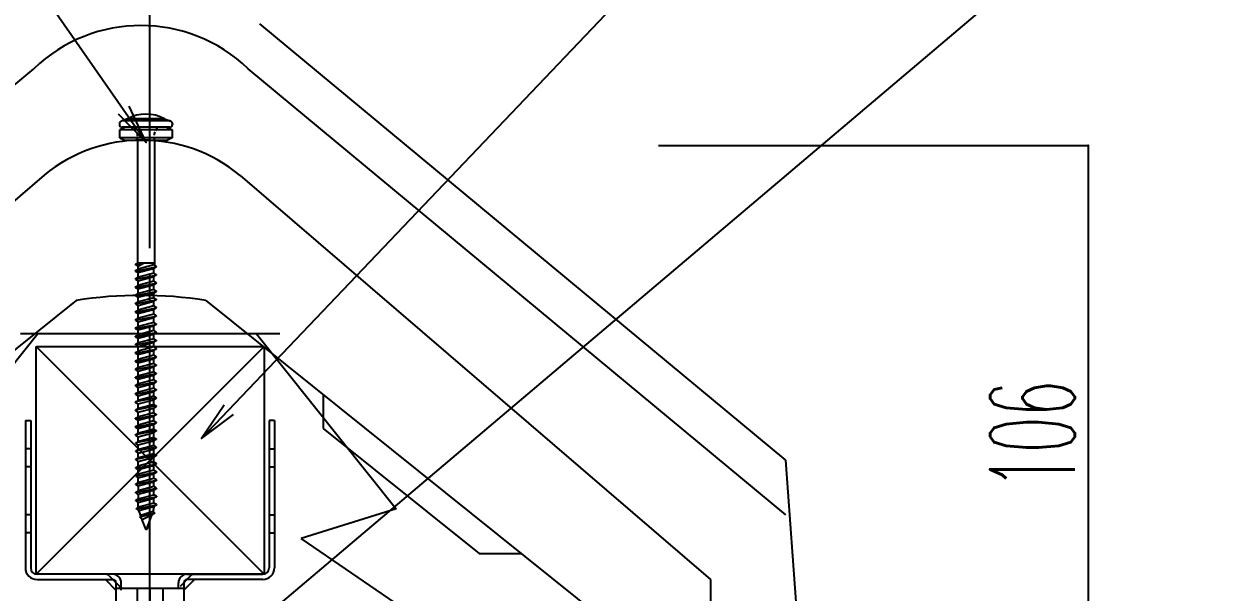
# Model space of a CAD drawing. Extents: x -1727 to 4652, y -2317 to 2357.
# Drawn here: x 700.7 to 924.6, y 598.1 to 705.4 of the extents above; entities that cross this region are included whole.
import ezdxf

# ---------------------------------------------------------------- set-up
doc = ezdxf.new("R2010")
doc.units = 0
doc.header["$LTSCALE"] = 5
doc.linetypes.add('DASHDOT', pattern=[43, 40, -1, 1, -1])
doc.linetypes.add('DASHED', pattern=[7, 6, -1])
for name, color, linetype in [('0-1', 7, 'CONTINUOUS'), ('0-2', 7, 'CONTINUOUS'), ('0-3', 7, 'CONTINUOUS'), ('0-4', 7, 'CONTINUOUS')]:
    doc.layers.add(name, color=color, linetype=linetype)
doc.styles.get("Standard").update_dxf_attribs({"font": 'txt.shx', "bigfont": 'extfont.shx'})

msp = doc.modelspace()

# ---------------------------------------------------------------- linework, layer by layer
at = {"layer": '0-1', "color": 4, "linetype": 'CONTINUOUS'}
for p, q in [((718.7496, 686.578), (718.7496, 686.3779)), ((719.8246, 685.878), (718.8248, 685.378)), ((728.6747, 685.3798), (718.8248, 685.378)), ((718.8251, 683.878), (718.8248, 685.378)), ((720.2495, 687.4783), (719.0774, 687.0479)), ((728.2496, 687.0795), (719.2496, 687.0779)), ((728.2498, 685.8795), (719.2498, 685.8779)), ((727.2494, 687.4795), (720.2495, 687.4783)), ((721.8978, 685.1884), (721.5988, 685.8783)), ((725.6148, 685.219), (725.9008, 685.8791)), ((727.2494, 687.4795), (728.4215, 687.0495)), ((727.6747, 685.8794), (728.6747, 685.3798)), ((728.6747, 685.3798), (728.675, 683.8798)), ((728.7495, 686.5798), (728.7495, 686.3797)), ((728.675, 683.8798), (718.8251, 683.878)), ((718.8251, 683.878), (719.8251, 683.3781)), ((727.6752, 683.3795), (719.8251, 683.3781)), ((722.1499, 684.6085), (722.025, 684.8986)), ((722.1499, 684.1984), (722.1499, 684.6085)), ((722.1501, 683.3785), (722.15, 684.0385)), ((722.1501, 683.3785), (722.1541, 660.3784)), ((725.35, 684.6091), (725.52, 684.9991)), ((725.35, 684.3691), (725.35, 684.6091)), ((725.3502, 683.3791), (725.3501, 684.0592)), ((725.3502, 683.3791), (725.3543, 659.929)), ((728.675, 683.8798), (727.6752, 683.3795)), ((721.8044, 660.0484), (722.2193, 660.2986)), ((721.8044, 659.9584), (722.8223, 660.2088)), ((721.8044, 659.9584), (721.8044, 660.0484)), ((722.2923, 659.6687), (721.8044, 659.9584)), ((721.8046, 658.7386), (725.7045, 659.5193)), ((721.8046, 658.8385), (722.2924, 659.1185)), ((721.8046, 658.7386), (721.8046, 658.8385)), ((721.8046, 658.7386), (722.2925, 658.4585)), ((722.1541, 660.3784), (722.2193, 660.2986)), ((722.5874, 660.2087), (722.2193, 660.2986)), ((722.2924, 659.1185), (722.2922, 660.0086)), ((722.2923, 659.6687), (723.3122, 660.2088)), ((725.2172, 659.899), (722.2924, 659.1185)), ((722.2925, 658.4585), (725.2173, 659.239)), ((725.3543, 660.2092), (722.5874, 660.2087)), ((725.2172, 659.899), (725.7045, 659.6192)), ((725.7045, 659.5193), (725.2173, 659.239)), ((725.2175, 658.3492), (725.2173, 659.239)), ((725.7045, 659.6192), (725.7045, 659.5193)), ((721.8049, 657.1885), (725.7048, 657.9692)), ((721.8049, 657.2884), (722.2926, 657.5687)), ((721.8049, 657.1885), (721.8049, 657.2884)), ((721.8049, 657.1885), (722.2927, 656.9087)), ((721.8052, 655.6384), (725.705, 656.4191)), ((722.2926, 657.5687), (722.2925, 658.4585)), ((725.2175, 658.3492), (722.2926, 657.5687)), ((722.2927, 656.9087), (725.2176, 657.6892)), ((722.2929, 656.0186), (722.2927, 656.9087)), ((725.2178, 656.7991), (722.2929, 656.0186)), ((725.2175, 658.3492), (725.7047, 658.0691)), ((725.7048, 657.9692), (725.2176, 657.6892)), ((725.2178, 656.7991), (725.2176, 657.6892)), ((725.2178, 656.7991), (725.705, 656.5193)), ((725.705, 656.4191), (725.2179, 656.1391)), ((725.7047, 658.0691), (725.7048, 657.9692)), ((725.705, 656.5193), (725.705, 656.4191)), ((721.8052, 655.7386), (722.2929, 656.0186)), ((721.8052, 655.6384), (721.8052, 655.7386)), ((721.8052, 655.6384), (722.293, 655.3586)), ((721.8054, 654.0886), (725.7053, 654.8693)), ((721.8054, 654.1885), (722.2932, 654.4685)), ((721.8054, 654.0886), (721.8054, 654.1885)), ((721.8054, 654.0886), (722.2933, 653.8085)), ((722.293, 655.3586), (725.2179, 656.1391)), ((722.2932, 654.4685), (722.293, 655.3586)), ((725.218, 655.249), (722.2932, 654.4685)), ((722.2933, 653.8085), (725.2182, 654.589)), ((725.218, 655.249), (725.2179, 656.1391)), ((725.218, 655.249), (725.7053, 654.9692)), ((725.7053, 654.8693), (725.2182, 654.589)), ((725.2183, 653.6992), (725.2182, 654.589)), ((725.7053, 654.9692), (725.7053, 654.8693)), ((721.8057, 652.5385), (725.7056, 653.3192)), ((721.8057, 652.6384), (722.2935, 652.9187)), ((721.8057, 652.5385), (721.8057, 652.6384)), ((721.8057, 652.5385), (722.2936, 652.2587)), ((721.806, 650.9884), (725.7059, 651.7691)), ((722.2935, 652.9187), (722.2933, 653.8085)), ((725.2183, 653.6992), (722.2935, 652.9187)), ((722.2936, 652.2587), (725.2184, 653.0392)), ((722.2937, 651.3686), (722.2936, 652.2587)), ((725.2186, 652.1491), (722.2937, 651.3686)), ((725.2183, 653.6992), (725.7056, 653.4191)), ((725.7056, 653.3192), (725.2184, 653.0392)), ((725.2186, 652.1491), (725.2184, 653.0392)), ((725.2186, 652.1491), (725.7058, 651.8693)), ((725.7059, 651.7691), (725.2187, 651.4891)), ((725.7056, 653.4191), (725.7056, 653.3192)), ((725.7058, 651.8693), (725.7059, 651.7691)), ((721.806, 651.0886), (722.2937, 651.3686)), ((721.806, 650.9884), (721.806, 651.0886)), ((721.806, 650.9884), (722.2938, 650.7086)), ((721.8062, 649.5385), (722.294, 649.8185)), ((721.8063, 649.4386), (721.8062, 649.5385)), ((721.8063, 649.4386), (725.7061, 650.2193)), ((722.2938, 650.7086), (725.2187, 651.4891)), ((722.294, 649.8185), (722.2938, 650.7086)), ((725.2189, 650.599), (722.294, 649.8185)), ((722.2941, 649.1585), (725.219, 649.939)), ((725.2189, 650.599), (725.2187, 651.4891)), ((725.2189, 650.599), (725.7061, 650.3093)), ((725.7061, 650.2193), (725.219, 649.939)), ((725.2191, 649.0492), (725.219, 649.939)), ((725.7061, 650.3093), (725.7061, 650.2193)), ((721.8063, 649.4386), (722.2941, 649.1585)), ((721.8065, 647.8885), (725.7064, 648.6692)), ((721.8065, 647.9884), (722.2943, 648.2687)), ((721.8065, 647.8885), (721.8065, 647.9884)), ((721.8065, 647.8885), (722.2944, 647.6087)), ((722.2943, 648.2687), (722.2941, 649.1585)), ((725.2191, 649.0492), (722.2943, 648.2687)), ((722.2944, 647.6087), (725.2193, 648.3892)), ((722.2945, 646.7186), (722.2944, 647.6087)), ((725.2194, 647.4991), (722.2945, 646.7186)), ((725.2191, 649.0492), (725.7064, 648.7592)), ((725.7064, 648.6692), (725.2193, 648.3892)), ((725.2194, 647.4991), (725.2193, 648.3892)), ((725.2194, 647.4991), (725.7067, 647.2091)), ((725.7064, 648.7592), (725.7064, 648.6692)), ((721.8068, 646.3384), (725.7067, 647.1191)), ((721.8068, 646.4386), (722.2945, 646.7186)), ((721.8068, 646.3384), (721.8068, 646.4386)), ((721.8068, 646.3384), (722.2947, 646.0586)), ((721.8071, 644.7886), (725.7069, 645.5693)), ((721.8071, 644.8885), (722.2948, 645.1685)), ((722.2947, 646.0586), (725.2195, 646.8391)), ((722.2948, 645.1685), (722.2947, 646.0586)), ((725.2197, 645.949), (722.2948, 645.1685)), ((722.2949, 644.5085), (725.2198, 645.289)), ((725.7067, 647.1191), (725.2195, 646.8391)), ((725.2197, 645.949), (725.2195, 646.8391)), ((725.2197, 645.949), (725.7069, 645.6593)), ((725.7069, 645.5693), (725.2198, 645.289)), ((725.22, 644.3992), (725.2198, 645.289)), ((725.7067, 647.2091), (725.7067, 647.1191)), ((725.7069, 645.6593), (725.7069, 645.5693)), ((721.8071, 644.7886), (721.8071, 644.8885)), ((721.8071, 644.7886), (722.2949, 644.5085)), ((721.8073, 643.3384), (722.2951, 643.6187)), ((721.8074, 643.2385), (721.8073, 643.3384)), ((721.8074, 643.2385), (725.7072, 644.0192)), ((721.8074, 643.2385), (722.2952, 642.9587)), ((722.2951, 643.6187), (722.2949, 644.5085)), ((725.22, 644.3992), (722.2951, 643.6187)), ((722.2952, 642.9587), (725.2201, 643.7392)), ((722.2954, 642.0686), (722.2952, 642.9587)), ((725.2202, 642.8491), (722.2954, 642.0686)), ((725.22, 644.3992), (725.7072, 644.1092)), ((725.7072, 644.0192), (725.2201, 643.7392)), ((725.2202, 642.8491), (725.2201, 643.7392)), ((725.2202, 642.8491), (725.7075, 642.5591)), ((725.7072, 644.1092), (725.7072, 644.0192)), ((721.8076, 641.6884), (725.7075, 642.4691)), ((721.8076, 641.7886), (722.2954, 642.0686)), ((721.8076, 641.6884), (721.8076, 641.7886)), ((721.8076, 641.6884), (722.2955, 641.4086)), ((721.8079, 640.1386), (725.7078, 640.9193)), ((722.2955, 641.4086), (725.2203, 642.1792)), ((722.2956, 640.5185), (722.2955, 641.4086)), ((725.2205, 641.2891), (722.2956, 640.5185)), ((722.2958, 639.8585), (725.2206, 640.6291)), ((725.7075, 642.4691), (725.2203, 642.1792)), ((725.2205, 641.2891), (725.2203, 642.1792)), ((725.2205, 641.2891), (725.7078, 641.0093)), ((725.7078, 640.9193), (725.2206, 640.6291)), ((725.2208, 639.739), (725.2206, 640.6291)), ((725.7075, 642.5591), (725.7075, 642.4691)), ((725.7078, 641.0093), (725.7078, 640.9193)), ((721.8079, 640.2385), (722.2956, 640.5185)), ((721.8079, 640.1386), (721.8079, 640.2385)), ((721.8079, 640.1386), (722.2958, 639.8585)), ((721.8082, 638.5885), (725.708, 639.3692)), ((721.8082, 638.6884), (722.2959, 638.9687)), ((721.8082, 638.5885), (721.8082, 638.6884)), ((721.8082, 638.5885), (722.296, 638.3087)), ((722.2959, 638.9687), (722.2958, 639.8585)), ((725.2208, 639.739), (722.2959, 638.9687)), ((722.296, 638.3087), (725.2209, 639.079)), ((722.2962, 637.4186), (722.296, 638.3087)), ((725.2208, 639.739), (725.708, 639.4592)), ((725.708, 639.3692), (725.2209, 639.079)), ((725.2211, 638.1892), (725.2209, 639.079)), ((725.708, 639.4592), (725.708, 639.3692)), ((721.8084, 637.1386), (722.2962, 637.4186)), ((721.8085, 637.0384), (721.8084, 637.1386)), ((721.8085, 637.0384), (725.7083, 637.8191)), ((721.8085, 637.0384), (722.2963, 636.7586)), ((721.8087, 635.4886), (725.7086, 636.2693)), ((725.2211, 638.1892), (722.2962, 637.4186)), ((722.2963, 636.7586), (725.2212, 637.5292)), ((722.2965, 635.8685), (722.2963, 636.7586)), ((725.2213, 636.6391), (722.2965, 635.8685)), ((725.2211, 638.1892), (725.7083, 637.9091)), ((725.7083, 637.8191), (725.2212, 637.5292)), ((725.2213, 636.6391), (725.2212, 637.5292)), ((725.2213, 636.6391), (725.7086, 636.3593)), ((725.7086, 636.2693), (725.2214, 635.9791)), ((725.7083, 637.9091), (725.7083, 637.8191)), ((725.7086, 636.3593), (725.7086, 636.2693)), ((721.8087, 635.5885), (722.2965, 635.8685)), ((721.8087, 635.4886), (721.8087, 635.5885)), ((721.8087, 635.4886), (722.2966, 635.2085)), ((725.7088, 634.8092), (721.809, 634.0384)), ((721.809, 634.0384), (722.2967, 634.3187)), ((721.809, 633.9385), (721.809, 634.0384)), ((721.809, 633.9385), (722.2969, 633.6587)), ((722.2966, 635.2085), (725.2214, 635.9791)), ((722.2967, 634.3187), (722.2966, 635.2085)), ((725.2216, 635.089), (722.2967, 634.3187)), ((722.2969, 633.6587), (725.2217, 634.429)), ((725.2216, 635.089), (725.2214, 635.9791)), ((725.2216, 635.089), (725.7088, 634.8092)), ((725.7089, 634.7192), (725.2217, 634.429)), ((725.2219, 633.5392), (725.2217, 634.429)), ((725.7088, 634.8092), (725.7089, 634.7192)), ((725.7091, 633.2591), (721.8093, 632.4886)), ((721.8093, 632.4886), (722.297, 632.7686)), ((721.8093, 632.3884), (721.8093, 632.4886)), ((721.8093, 632.3884), (722.2971, 632.1086)), ((721.8095, 630.8386), (725.7094, 631.6091)), ((722.297, 632.7686), (722.2969, 633.6587)), ((725.2219, 633.5392), (722.297, 632.7686)), ((722.2971, 632.1086), (725.222, 632.8792)), ((722.2973, 631.2185), (722.2971, 632.1086)), ((725.2221, 631.9891), (722.2973, 631.2185)), ((725.2219, 633.5392), (725.7091, 633.2591)), ((725.7091, 633.1592), (725.222, 632.8792)), ((725.2221, 631.9891), (725.222, 632.8792)), ((725.2221, 631.9891), (725.7094, 631.7093)), ((725.7094, 631.6091), (725.2223, 631.3291)), ((725.7091, 633.2591), (725.7091, 633.1592)), ((725.7094, 631.7093), (725.7094, 631.6091)), ((721.8095, 630.9385), (722.2973, 631.2185)), ((721.8095, 630.8386), (721.8095, 630.9385)), ((721.8095, 630.8386), (722.2974, 630.5585)), ((721.8098, 629.2885), (725.7097, 630.0593)), ((721.8098, 629.3884), (722.2976, 629.6687)), ((721.8098, 629.2885), (721.8098, 629.3884)), ((722.2974, 630.5585), (725.2223, 631.3291)), ((722.2976, 629.6687), (722.2974, 630.5585)), ((725.2224, 630.439), (722.2976, 629.6687)), ((722.2977, 629.0087), (725.2225, 629.779)), ((725.2224, 630.439), (725.2223, 631.3291)), ((725.2224, 630.439), (725.7097, 630.1592)), ((725.7097, 630.0593), (725.2225, 629.779)), ((725.2227, 628.8892), (725.2225, 629.779)), ((725.7097, 630.1592), (725.7097, 630.0593)), ((721.8098, 629.2885), (722.2977, 629.0087)), ((725.7099, 628.6091), (721.8101, 627.8386)), ((721.8101, 627.8386), (722.2978, 628.1186)), ((721.8101, 627.7384), (721.8101, 627.8386)), ((721.8101, 627.7384), (722.2979, 627.4586)), ((722.2978, 628.1186), (722.2977, 629.0087)), ((725.2227, 628.8892), (722.2978, 628.1186)), ((722.2979, 627.4586), (725.2228, 628.2292)), ((722.2981, 626.5685), (722.2979, 627.4586)), ((725.223, 627.3391), (722.2981, 626.5685)), ((725.2227, 628.8892), (725.7099, 628.6091)), ((725.71, 628.5092), (725.2228, 628.2292)), ((725.223, 627.3391), (725.2228, 628.2292)), ((725.223, 627.3391), (725.7102, 627.0593)), ((725.7099, 628.6091), (725.71, 628.5092)), ((725.7102, 627.0593), (721.8104, 626.2885)), ((721.8104, 626.2885), (722.2981, 626.5685)), ((721.8104, 626.1886), (721.8104, 626.2885)), ((721.8104, 626.1886), (722.2982, 625.9085)), ((725.7105, 625.5092), (721.8106, 624.7384)), ((721.8106, 624.7384), (722.2984, 625.0187)), ((722.2982, 625.9085), (725.2231, 626.6791)), ((722.2984, 625.0187), (722.2982, 625.9085)), ((725.2232, 625.789), (722.2984, 625.0187)), ((722.2985, 624.3587), (725.2234, 625.129)), ((725.7102, 626.9591), (725.2231, 626.6791)), ((725.2232, 625.789), (725.2231, 626.6791)), ((725.2232, 625.789), (725.7105, 625.5092)), ((725.7105, 625.4093), (725.2234, 625.129)), ((725.2235, 624.2392), (725.2234, 625.129)), ((725.7102, 627.0593), (725.7102, 626.9591)), ((725.7105, 625.5092), (725.7105, 625.4093)), ((721.8106, 624.6385), (721.8106, 624.7384)), ((721.8106, 624.6385), (722.2985, 624.3587)), ((725.7108, 623.9591), (721.8109, 623.1886)), ((721.8109, 623.1886), (722.2986, 623.4686)), ((721.8109, 623.0884), (721.8109, 623.1886)), ((721.8109, 623.0884), (722.2988, 622.8086)), ((722.2986, 623.4686), (722.2985, 624.3587)), ((725.2235, 624.2392), (722.2986, 623.4686)), ((722.2988, 622.8086), (725.2236, 623.5792)), ((722.2989, 621.9185), (722.2988, 622.8086)), ((725.2238, 622.6891), (722.2989, 621.9185)), ((725.2235, 624.2392), (725.7108, 623.9591)), ((725.7108, 623.8592), (725.2236, 623.5792)), ((725.2238, 622.6891), (725.2236, 623.5792)), ((725.2238, 622.6891), (725.711, 622.4093)), ((725.7108, 623.9591), (725.7108, 623.8592)), ((721.8112, 621.5386), (725.7111, 622.3091)), ((721.8112, 621.6385), (722.2989, 621.9185)), ((721.8112, 621.5386), (721.8112, 621.6385)), ((721.8112, 621.5386), (722.299, 621.2585)), ((721.8115, 619.9885), (725.7113, 620.7593)), ((722.299, 621.2585), (725.2239, 622.0291)), ((722.2992, 620.3687), (722.299, 621.2585)), ((725.2241, 621.139), (722.2992, 620.3687)), ((722.2993, 619.7087), (725.2242, 620.479)), ((725.7111, 622.3091), (725.2239, 622.0291)), ((725.2241, 621.139), (725.2239, 622.0291)), ((725.2241, 621.139), (725.7113, 620.8592)), ((725.7113, 620.7593), (725.2242, 620.479)), ((725.2243, 619.5892), (725.2242, 620.479)), ((725.711, 622.4093), (725.7111, 622.3091)), ((725.7113, 620.8592), (725.7113, 620.7593)), ((721.8114, 620.0884), (722.2992, 620.3687)), ((721.8115, 619.9885), (721.8114, 620.0884)), ((721.8115, 619.9885), (722.2993, 619.7087)), ((725.7116, 619.2092), (721.8117, 618.4384)), ((721.8117, 618.5386), (722.3025, 618.8186)), ((721.8117, 618.4384), (721.8117, 618.5386)), ((721.8117, 618.4384), (722.3008, 618.1586)), ((722.2995, 618.8186), (722.2993, 619.7087)), ((725.2243, 619.5892), (722.2995, 618.8186)), ((722.2996, 618.1586), (725.2245, 618.9292)), ((722.2996, 618.1586), (722.2997, 617.2685)), ((725.7116, 619.2092), (725.2206, 618.9292)), ((725.7116, 619.3091), (725.2234, 619.5892)), ((725.2246, 618.0391), (725.2245, 618.9292)), ((725.7116, 619.3091), (725.7116, 619.2092)), ((725.7119, 617.6591), (721.812, 616.8886)), ((721.812, 616.9786), (722.3027, 617.2685)), ((721.812, 616.8886), (721.812, 616.9786)), ((721.812, 616.8886), (722.3011, 616.6085)), ((721.8123, 615.3385), (725.7121, 616.1093)), ((725.2246, 618.0391), (722.2997, 617.2685)), ((722.2999, 616.6085), (725.2247, 617.3791)), ((722.2999, 616.6085), (722.3, 615.7187)), ((722.3, 615.7187), (725.2249, 616.489)), ((725.7119, 617.6591), (725.2208, 617.3791)), ((725.7121, 616.1093), (725.2211, 615.829)), ((725.7119, 617.7593), (725.2237, 618.0391)), ((725.7121, 616.2092), (725.224, 616.489)), ((725.2249, 616.489), (725.2247, 617.3791)), ((725.7119, 617.7593), (725.7119, 617.6591)), ((725.7121, 616.2092), (725.7121, 616.1093)), ((721.8123, 615.4285), (722.303, 615.7187)), ((721.8123, 615.3385), (721.8123, 615.4285)), ((721.8123, 615.3385), (722.3013, 615.0587)), ((721.9386, 613.8184), (722.4264, 613.5386)), ((722.3003, 614.1686), (721.9493, 613.9084)), ((721.9494, 613.8085), (721.9493, 613.9084)), ((725.7124, 614.5592), (721.9494, 613.8085)), ((722.3001, 615.0587), (725.225, 615.829)), ((722.3003, 614.1686), (722.3001, 615.0587)), ((725.2252, 614.9392), (722.3003, 614.1686)), ((722.4255, 613.5386), (725.2253, 614.2792)), ((725.1645, 613.7191), (725.0274, 613.3389)), ((725.7124, 614.5592), (725.2214, 614.2792)), ((725.7124, 614.6591), (725.2243, 614.9392)), ((725.2252, 614.9392), (725.225, 615.829)), ((725.2253, 614.2792), (725.2253, 614.059)), ((725.7124, 614.6591), (725.7124, 614.5592)), ((722.7767, 612.5687), (722.4255, 613.5386)), ((722.7767, 612.5687), (722.6057, 612.3887)), ((722.6438, 612.2987), (722.6057, 612.3887)), ((725.3947, 612.9991), (722.6438, 612.2987)), ((723.0588, 611.7987), (722.6438, 612.2987)), ((725.0274, 613.3389), (722.7767, 612.5687)), ((724.7027, 612.5991), (723.0588, 611.7987)), ((723.7632, 609.8689), (723.0588, 611.7987)), ((724.7747, 612.6489), (723.7632, 609.8689)), ((725.3947, 612.9991), (724.7027, 612.5991)), ((725.4376, 613.1092), (725.0274, 613.3389)), ((725.4376, 613.1092), (725.3947, 612.9991)), ((723.7632, 609.8689), (724.1382, 610.379)), ((724.1382, 610.379), (724.0691, 610.709))]:
    msp.add_line(p, q, dxfattribs=at)
at = {"layer": '0-1', "color": 7, "linetype": 'CONTINUOUS'}
for p, q in [((703.3186, 646.9085), (676.9953, 613.8391)), ((700.0487, 646.9439), (749.0443, 646.9484)), ((744.6354, 646.9122), (770.9645, 613.8476)), ((746.0537, 644.4859), (703.0537, 601.4859)), ((703.0537, 644.4859), (746.0537, 601.4859)), ((770.9645, 613.8476), (753.06, 608.2296)), ((780.5942, 589.4358), (753.06, 608.2296))]:
    msp.add_line(p, q, dxfattribs=at)
at = {"layer": '0-1', "color": 3, "linetype": 'CONTINUOUS'}
for p, q in [((703.0537, 601.4859), (703.0537, 644.4859)), ((703.0537, 644.4859), (746.0537, 644.4859)), ((746.0537, 644.4859), (746.0537, 601.4859)), ((746.0537, 601.4859), (703.0537, 601.4859))]:
    msp.add_line(p, q, dxfattribs=at)
at = {"layer": '0-1', "color": 6, "linetype": 'CONTINUOUS'}
for p, q in [((700.9925, 630.494), (700.9925, 602.694)), ((700.9925, 630.494), (701.9925, 630.494)), ((701.9925, 630.494), (701.9925, 602.694)), ((746.9925, 630.494), (746.9925, 602.694)), ((747.9925, 630.494), (746.9925, 630.494)), ((747.9925, 630.494), (747.9925, 602.694)), ((717.4925, 601.494), (703.1925, 601.494)), ((703.1925, 600.494), (717.4925, 600.494)), ((716.0925, 600.494), (718.0925, 598.494)), ((732.8925, 600.494), (730.8925, 598.494)), ((731.4925, 601.494), (745.7925, 601.494)), ((745.7925, 600.494), (731.4925, 600.494)), ((718.0925, 599.894), (718.0925, 593.7752)), ((718.0925, 598.894), (730.8925, 598.894)), ((719.0925, 598.894), (719.0925, 599.894)), ((722.0783, 598.894), (722.0783, 593.7752)), ((724.4925, 598.894), (724.4925, 563.0074)), ((726.9067, 598.894), (726.9067, 593.7752)), ((729.8925, 598.894), (729.8925, 599.894)), ((730.8925, 599.894), (730.8925, 593.7752))]:
    msp.add_line(p, q, dxfattribs=at)
at = {"layer": '0-1', "color": 6, "linetype": 'DASHED'}
for p, q in [((701.9925, 625.194), (700.9925, 625.194)), ((746.9925, 625.194), (747.9925, 625.194)), ((701.9925, 621.794), (700.9925, 621.794)), ((746.9925, 621.794), (747.9925, 621.794)), ((701.9925, 612.694), (700.9925, 612.694)), ((746.9925, 612.694), (747.9925, 612.694)), ((701.9925, 609.294), (700.9925, 609.294)), ((746.9925, 609.294), (747.9925, 609.294)), ((716.7996, 601.2011), (718.7996, 599.2011)), ((732.1854, 601.2011), (730.1854, 599.2011))]:
    msp.add_line(p, q, dxfattribs=at)
at = {"layer": '0-1', "color": 4, "linetype": 'CONTINUOUS'}
for centre, radius, start, end in [((723.7507, 681.1189), 7.2555, 61.1686, 118.8521), ((719.2497, 686.5781), 0.5001, 90.0101, 180.0101), ((719.2497, 686.378), 0.5001, 180.0101, 270.0101), ((728.2497, 686.5797), 0.5001, 0.0101, 90.0101), ((728.2497, 686.3796), 0.5001, 270.0101, 360.0101), ((724.2254, 614.0588), 0.9999, 340.0101, 360.0101)]:
    msp.add_arc(centre, radius, start, end, dxfattribs=at)
at = {"layer": '0-1', "color": 6, "linetype": 'CONTINUOUS'}
for centre, radius, start, end in [((703.1925, 602.694), 2.2, 180, 270), ((703.1925, 602.694), 1.2, 180, 270), ((745.7925, 602.694), 1.2, 270, 360), ((745.7925, 602.694), 2.2, 270, 360), ((717.4925, 599.894), 1.6, 0, 90), ((717.4925, 599.894), 0.6, 0, 90), ((731.4925, 599.894), 1.6, 90, 180), ((731.4925, 599.894), 0.6, 90, 180)]:
    msp.add_arc(centre, radius, start, end, dxfattribs=at)
at = {"layer": '0-1', "color": 6, "linetype": 'DASHED'}
for centre, start, end in [((716.0925, 600.494), 45, 90), ((732.8925, 600.494), 90, 135), ((718.0925, 598.494), 0, 45)]:
    msp.add_arc(centre, 1, start, end, dxfattribs=at)
at = {"layer": '0-2', "color": 2, "linetype": 'CONTINUOUS'}
for p, q in [((844.5517, 623.056), (745.2387, 705.435)), ((601.0697, 612.736), (702.5747, 696.933)), ((844.5517, 612.736), (743.0477, 696.933)), ((704.5327, 676.833), (615.3107, 600.426)), ((741.5137, 676.794), (830.3107, 600.504)), ((710.5507, 653.183), (616.1077, 577.426)), ((735.0707, 653.183), (829.9987, 577.037)), ((757.2077, 635.426), (757.2077, 629.017)), ((757.2077, 629.017), (786.6167, 605.426)), ((847.8107, 577.426), (844.5517, 623.056)), ((786.6167, 605.426), (794.6077, 605.426)), ((830.3107, 600.504), (830.3107, 577.426))]:
    msp.add_line(p, q, dxfattribs=at)
for centre, radius, start, end in [((722.8107, 675.849), 29.224, 46.1742, 133.826), ((722.9997, 654.379), 29.073, 50.4447, 129.436), ((722.8107, 575.485), 78.659, 81.0331, 98.9669)]:
    msp.add_arc(centre, radius, start, end, dxfattribs=at)
at = {"layer": '0-3', "color": 7, "linetype": 'CONTINUOUS'}
for p, q in [((820.5211, 682.459), (901.5928, 682.4516)), ((901.5928, 682.4516), (901.5832, 576.5671))]:
    msp.add_line(p, q, dxfattribs=at)
for points in [[(723.8225, 682.9889), (580.8592, 888.1254), (565.8592, 888.1254)], [(734.227, 627.1019), (861.3737, 760.6864), (891.3737, 760.6864)], [(724.192, 574.842), (894.648, 719.2561), (924.648, 719.2561)], [(718.5088, 688.4273), (723.8225, 682.9889), (720.5598, 689.8567)], [(738.4924, 633.3963), (734.227, 627.1019), (740.3032, 631.6727)]]:
    msp.add_lwpolyline(points, dxfattribs=at)
at = {"layer": '0-3', "color": 7}
msp.add_point((901.5928, 682.4516), dxfattribs=at)
at = {"layer": '0-4', "color": 4, "linetype": 'DASHDOT'}
msp.add_line((724.5022, 233.0339), (724.5022, 879.3248), dxfattribs=at)

# ---------------------------------------------------------------- texts
at = {"layer": '0-3', "color": 7, "width": 0.5}
msp.add_text('106', height=16, rotation=89.9948, dxfattribs=at).set_placement((899.0869, 617.5096))

doc.saveas('drawing.dxf')
